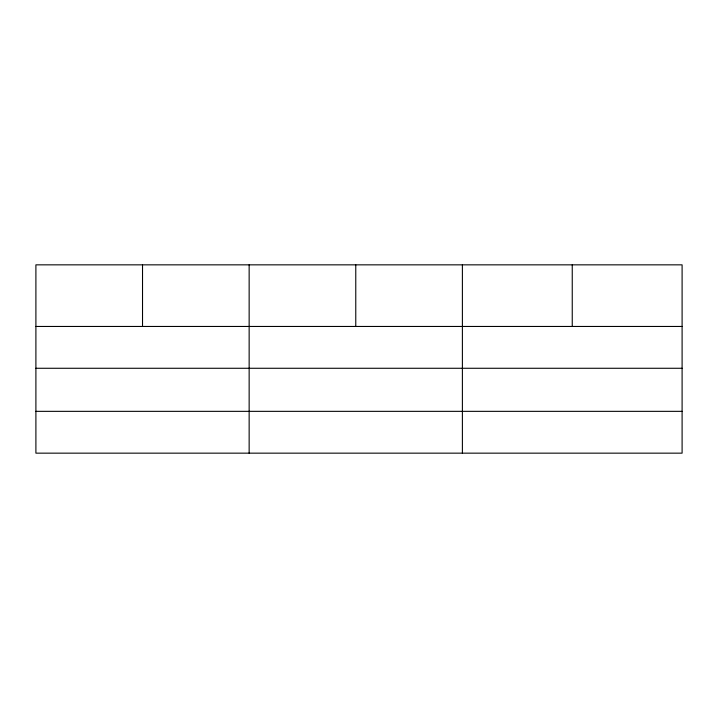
<?xml version="1.0" encoding="UTF-8"?>
<svg xmlns="http://www.w3.org/2000/svg" width="718" height="718" viewBox="0 0 718 718"><rect width="100%" height="100%" fill="white"/><g stroke="black" fill="none" stroke-linecap="round" stroke-linejoin="round"><path stroke-width="1.08" d="M682.1 368.271L682.1 264.843L35.9 264.843L35.9 453.157L682.1 453.157L682.1 368.271L35.9 368.271M35.9 326.457L682.1 326.457M35.9 411.342L682.1 411.342M572.246 264.843L572.246 326.457M462.392 264.843L462.392 453.157M355.769 264.843L355.769 326.457M249.146 264.843L249.146 453.157M142.523 264.843L142.523 326.457"/></g></svg>
